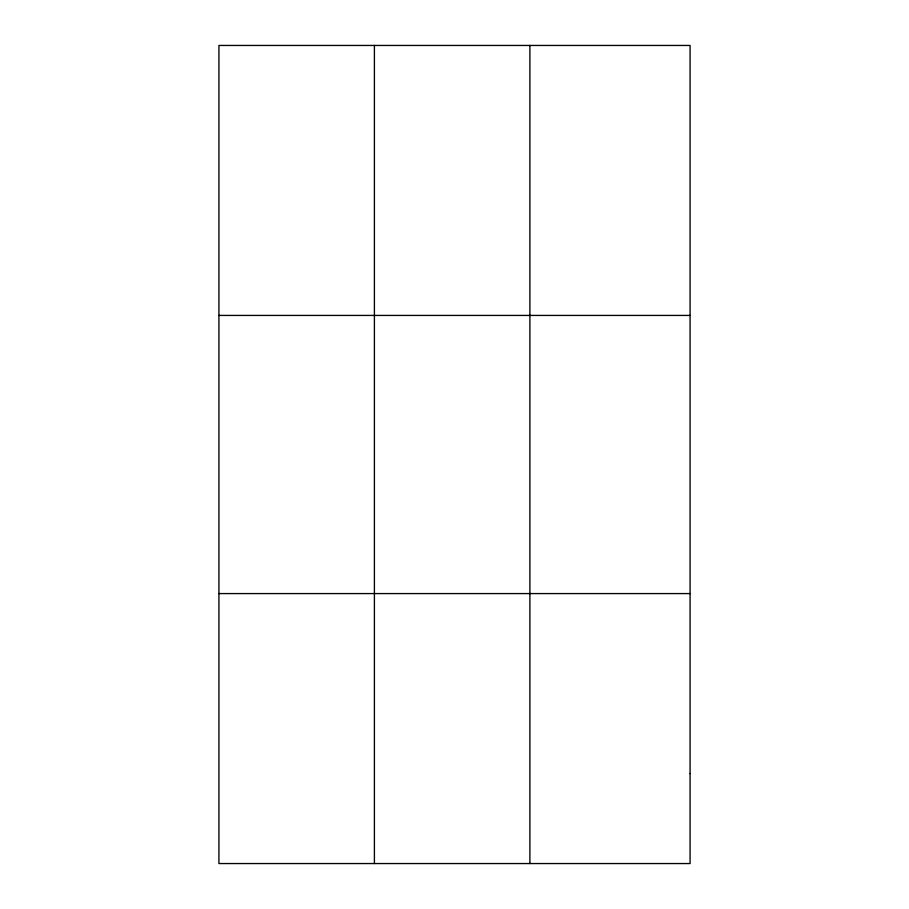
<?xml version="1.0" encoding="UTF-8"?>
<svg xmlns="http://www.w3.org/2000/svg" width="909" height="909" viewBox="0 0 909 909"><rect width="100%" height="100%" fill="white"/><g stroke="black" fill="none" stroke-linecap="round" stroke-linejoin="round"><path stroke-width="1.36" d="M374.406 45.45L374.406 863.55M529.89 45.45L529.89 863.55M218.921 315.423L690.079 315.423M218.921 593.577L690.079 593.577M690.079 773.559L690.079 863.55L218.921 863.55L218.921 45.45L690.079 45.45L690.079 773.559"/></g></svg>
